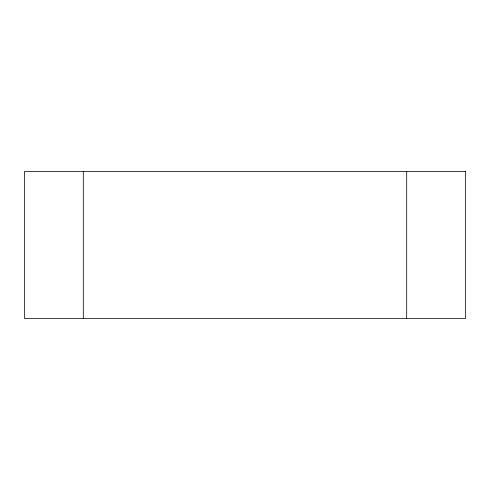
<?xml version="1.0" encoding="UTF-8"?>
<svg xmlns="http://www.w3.org/2000/svg" width="490" height="490" viewBox="0 0 490 490"><rect width="100%" height="100%" fill="white"/><g stroke="black" fill="none" stroke-linecap="round" stroke-linejoin="round"><path stroke-width="0.73" d="M406.7 171.5L406.7 318.5M83.3 171.5L83.3 318.5M465.5 171.5L24.5 171.5L24.5 318.5L465.5 318.5L465.5 171.5"/></g></svg>
